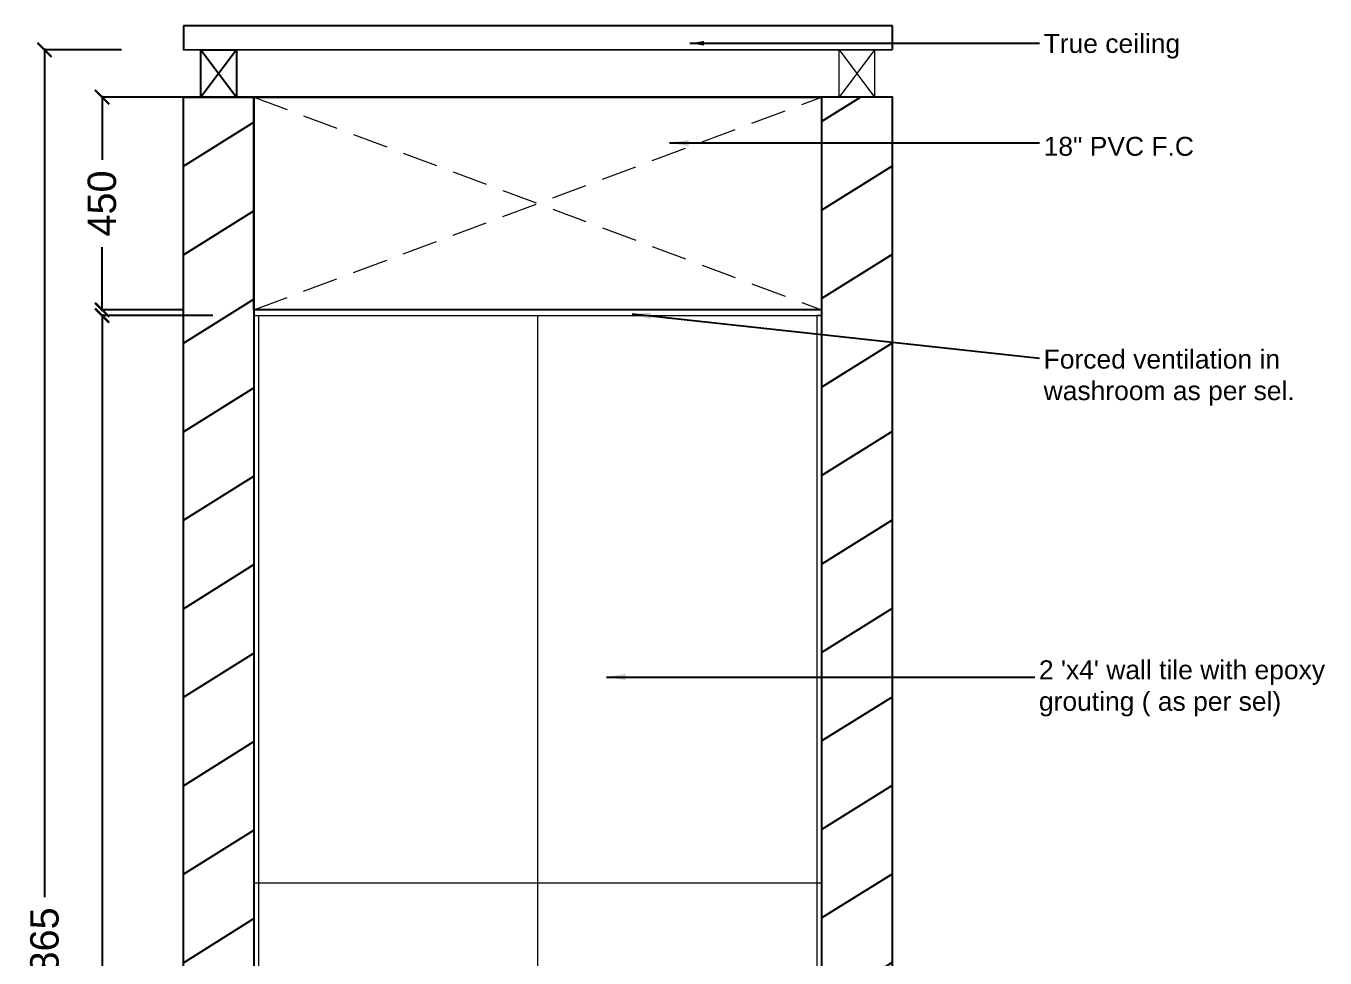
# Model space of a CAD drawing. Header units: millimetres. Extents: x 1464389 to 1998638, y -29162 to 256806.
# Drawn here: x 1952161 to 1954909, y 189917 to 191889 of the extents above; entities that cross this region are included whole.
import ezdxf

# ---------------------------------------------------------------- set-up
doc = ezdxf.new("R2010")
doc.units = ezdxf.units.MM
doc.header["$LTSCALE"] = 15
doc.header["$PDMODE"] = 35
doc.linetypes.add('DASHED2', pattern=[0.375, 0.25, -0.125])
doc.layers.get('0').update_dxf_attribs({"lineweight": 5})
doc.layers.add('dimension', color=1, linetype='Continuous', lineweight=25)
doc.layers.add('false ceiling', color=124, linetype='Continuous', lineweight=9)
doc.layers.add('Furnitures', color=7, linetype='Continuous', lineweight=25, true_color=0x753b00)
for name, color, linetype in [('Layer 1', 7, 'Continuous'), ('NEW WALL', 5, 'Continuous'), ('Text', 250, 'Continuous')]:
    doc.layers.add(name, color=color, linetype=linetype)
doc.styles.add('ARIAL', font='arial.ttf')
doc.dimstyles.new('SC-25', dxfattribs={"dimtxt": 60, "dimasz": 30, "dimexe": 0, "dimexo": 0, "dimgap": 25, "dimtad": 0, "dimdec": 0, "dimzin": 0, "dimdsep": 46, "dimtxsty": 'ARIAL', "dimblk": 'ARCHTICK', "dimcen": 0.09, "dimdle": 3, "dimclrd": 251, "dimclre": 251, "dimclrt": 1, "dimadec": 0, "dimazin": 0, "dimtfac": 1, "dimtdec": 0, "dimtofl": 0, "dimtmove": 0, "dimatfit": 2, "dimfxl": 100, "dimtolj": 1, "dimtzin": 0, "dimarcsym": 0})

# ---------------------------------------------------------------- blocks, each defined once
blk = doc.blocks.new('_ArchTick')
at = {"color": 0, "linetype": 'ByBlock', "const_width": 0.15}
blk.add_lwpolyline([(-0.5, -0.5), (0.5, 0.5)], dxfattribs=at)
blk = doc.blocks.new('*D2888')
at = {"layer": 'Defpoints', "color": 0, "ltscale": 0.25, "transparency": 16777216}
for p in [(1952200.6, 191838.2), (1952363.6, 191838.2), (1952363.6, 188023.7)]:
    blk.add_point(p, dxfattribs=at)
at = {"layer": 'dimension', "color": 251, "lineweight": -2, "ltscale": 0.25, "transparency": 16777216}
for p, q in [((1952200.6, 191841.2), (1952200.6, 190045.8)), ((1952363.6, 191838.2), (1952200.6, 191838.2)), ((1952200.6, 188020.7), (1952200.6, 189816.2)), ((1952363.6, 188023.7), (1952200.6, 188023.7))]:
    blk.add_line(p, q, dxfattribs=at)
at = {"layer": 'dimension', "color": 251, "lineweight": -2, "ltscale": 0.25, "transparency": 16777216, "xscale": 30, "yscale": 30, "zscale": 30}
for p, rotation in [((1952200.6, 191838.2), 90), ((1952200.6, 188023.7), 270)]:
    blk.add_blockref('_ArchTick', p, dxfattribs=dict(at, rotation=rotation))
at = {"layer": 'dimension', "color": 1, "ltscale": 0.25, "transparency": 16777216, "insert": (1952200.6, 189931), "char_height": 60, "attachment_point": 5, "rotation": 90, "style": 'ARIAL'}
blk.add_mtext('\\A1;3865', dxfattribs=at)
blk = doc.blocks.new('*D2889')
at = {"layer": 'Defpoints', "color": 0, "ltscale": 0.25, "transparency": 16777216}
for p in [(1952556.2, 191276.2), (1952322.1, 188023.7), (1952556.2, 188023.7)]:
    blk.add_point(p, dxfattribs=at)
at = {"layer": 'dimension', "color": 251, "lineweight": -2, "ltscale": 0.25, "transparency": 16777216}
for p, q in [((1952322.1, 191279.2), (1952322.1, 189764.8)), ((1952556.2, 191276.2), (1952322.1, 191276.2)), ((1952322.1, 188020.7), (1952322.1, 189535.2)), ((1952556.2, 188023.7), (1952322.1, 188023.7))]:
    blk.add_line(p, q, dxfattribs=at)
at = {"layer": 'dimension', "color": 251, "lineweight": -2, "ltscale": 0.25, "transparency": 16777216, "xscale": 30, "yscale": 30, "zscale": 30}
for p, rotation in [((1952322.1, 191276.2), 90), ((1952322.1, 188023.7), 270)]:
    blk.add_blockref('_ArchTick', p, dxfattribs=dict(at, rotation=rotation))
at = {"layer": 'dimension', "color": 1, "ltscale": 0.25, "transparency": 16777216, "insert": (1952322.1, 189650), "char_height": 60, "width": 179.141, "attachment_point": 5, "rotation": 90, "style": 'ARIAL'}
blk.add_mtext('\\A1;3315', dxfattribs=at)
blk = doc.blocks.new('HINGE')
at = {"color": 159, "ltscale": 0.25, "true_color": 0x22346e}
for p, q in [((1597563.1, -297517.5), (1597638.1, -297617.5)), ((1597638.1, -297517.5), (1597563.1, -297617.5))]:
    blk.add_line(p, q, dxfattribs=at)
blk.add_lwpolyline([(1597638.1, -297517.5), (1597638.1, -297617.5), (1597563.1, -297617.5), (1597563.1, -297517.5), (1597638.1, -297517.5)], dxfattribs=at)
blk = doc.blocks.new('*D2915')
at = {"layer": 'Defpoints', "color": 0, "ltscale": 0.25, "transparency": 16777216}
for p in [(1952322.1, 191738.2), (1952494.1, 191738.2), (1952494.1, 191288.2)]:
    blk.add_point(p, dxfattribs=at)
at = {"layer": 'dimension', "color": 251, "lineweight": -2, "ltscale": 0.25, "transparency": 16777216}
for p, q in [((1952322.1, 191741.2), (1952322.1, 191605.6)), ((1952494.1, 191738.2), (1952322.1, 191738.2)), ((1952322.1, 191285.2), (1952322.1, 191420.9)), ((1952494.1, 191288.2), (1952322.1, 191288.2))]:
    blk.add_line(p, q, dxfattribs=at)
at = {"layer": 'dimension', "color": 251, "lineweight": -2, "ltscale": 0.25, "transparency": 16777216, "xscale": 30, "yscale": 30, "zscale": 30}
for p, rotation in [((1952322.1, 191738.2), 90), ((1952322.1, 191288.2), 270)]:
    blk.add_blockref('_ArchTick', p, dxfattribs=dict(at, rotation=rotation))
at = {"layer": 'dimension', "color": 1, "ltscale": 0.25, "transparency": 16777216, "insert": (1952322.1, 191513.2), "char_height": 60, "attachment_point": 5, "rotation": 90, "style": 'ARIAL'}
blk.add_mtext('\\A1;450', dxfattribs=at)

msp = doc.modelspace()

# ---------------------------------------------------------------- hatches: boundary and pattern name
at = {"layer": 'Layer 1', "ltscale": 0.25}
h = msp.add_hatch(dxfattribs=at)
h.set_pattern_fill('ANSI31', color=8, scale=50, angle=167)
h.set_pattern_definition([(212, (326004.61, 478122.75), (84.124683, -134.627635), [])])
h.paths.add_polyline_path([(1952643.2, 191738.2), (1952494.1, 191738.2), (1952494.1, 188023.7), (1952643.2, 188023.7)])
h.paths.add_polyline_path([(1953993.7, 191738.2), (1953843.7, 191738.2), (1953843.7, 191288.2), (1953843.7, 188023.7), (1953993.7, 188023.7)])

# ---------------------------------------------------------------- linework, layer by layer
at = {"color": 159, "ltscale": 0.25, "true_color": 0x22346e}
for p, q in [((1953881.2, 191838.2), (1953956.2, 191738.2)), ((1953956.2, 191838.2), (1953881.2, 191738.2))]:
    msp.add_line(p, q, dxfattribs=at)
at = {"linetype": 'DASHED2', "ltscale": 20}
for p, q in [((1952643.2, 191288.2), (1953843.7, 191738.2)), ((1952643.2, 191738.2), (1953843.7, 191288.2))]:
    msp.add_line(p, q, dxfattribs=at)
at = {"color": 4, "ltscale": 0.25}
for p, q in [((1953243.8, 188033.7), (1953243.5, 191276.2)), ((1952643.2, 190076.2), (1953843.7, 190076.2))]:
    msp.add_line(p, q, dxfattribs=at)
at = {"color": 159, "ltscale": 0.25, "true_color": 0x22346e}
msp.add_lwpolyline([(1953956.2, 191838.2), (1953956.2, 191738.2), (1953881.2, 191738.2), (1953881.2, 191838.2), (1953956.2, 191838.2)], dxfattribs=at)
at = {"color": 4, "ltscale": 0.25}
for points in [[(1952643.2, 191276.2), (1952653.2, 191276.2), (1952653.2, 188033.7), (1952643.2, 188033.7)], [(1953833.7, 188033.7), (1953843.7, 188033.7), (1953843.7, 191276.2), (1953833.7, 191276.2)]]:
    msp.add_lwpolyline(points, close=True, dxfattribs=at)
at = {"layer": 'false ceiling', "linetype": 'Continuous', "ltscale": 0.25}
for p, q in [((1952643.2, 191288.2), (1953843.7, 191288.2)), ((1952643.2, 191276.2), (1953843.7, 191276.2))]:
    msp.add_line(p, q, dxfattribs=at)
at = {"layer": 'Furnitures', "ltscale": 0.25}
for p, q in [((1953993.7, 191888.7), (1952494.1, 191888.7)), ((1952494.1, 191888.7), (1952494.1, 191838.2)), ((1953993.7, 191838.7), (1953993.7, 191888.7)), ((1952494.1, 191838.2), (1953993.7, 191838.7)), ((1953993.7, 191738.2), (1952494.1, 191738.2))]:
    msp.add_line(p, q, dxfattribs=at)
at = {"layer": 'NEW WALL', "color": 5}
for points in [[(1952494.1, 191738.2), (1952643.2, 191738.2), (1952643.2, 188023.7), (1952494.1, 188023.7)], [(1953843.7, 188023.7), (1953993.7, 188023.7), (1953993.7, 191738.2), (1953843.7, 191738.2)]]:
    msp.add_lwpolyline(points, close=True, dxfattribs=at)
at = {"layer": 'NEW WALL', "ltscale": 0.25}
msp.add_lwpolyline([(1952643.2, 191738.2), (1953843.7, 191738.2), (1953843.7, 191288.2), (1952643.2, 191288.2)], close=True, dxfattribs=at)

# ---------------------------------------------------------------- block references
at = {"layer": 'Furnitures'}
msp.add_blockref('HINGE', (354968.1, 489355.7), dxfattribs=at)

# ---------------------------------------------------------------- texts
at = {"layer": 'Text', "color": 9, "ltscale": 0.25, "true_color": 0xc7c8ca, "char_height": 40, "attachment_point": 7, "style": 'ARIAL'}
for s, insert in [('True ceiling', (1954313.6, 191819.7)), ('18" PVC F.C', (1954313.6, 191613.6)), ('Forced ventilation in washroom as per sel.', (1954313.6, 191085.2)), ("2 'x4' wall tile with epoxy grouting ( as per sel)", (1954303.6, 190428.1))]:
    msp.add_mtext_dynamic_manual_height_columns(s, width=713.093, gutter_width=250, heights=[0], dxfattribs=dict(at, insert=insert))

# ---------------------------------------------------------------- dimensions: what is measured, and where the dimension line sits
at = {"layer": 'dimension', "ltscale": 0.25}
for base, p1, p2, text, picture, middle in [((1952200.6, 191838.2), (1952363.6, 188023.7), (1952363.6, 191838.2), '3865', '*D2888', (1952200.6, 189931)), ((1952322.1, 188023.7), (1952556.2, 191276.2), (1952556.2, 188023.7), '3315', '*D2889', (1952322.1, 189650))]:
    dim = msp.add_linear_dim(base=base, p1=p1, p2=p2, angle=90, text=text, dimstyle='SC-25', override={"dimfxl": 15}, dxfattribs=at)
    dim.commit()
    dim.dimension.update_dxf_attribs({"geometry": picture, "text_midpoint": middle})
dim = msp.add_linear_dim(base=(1952322.1, 191738.2), p1=(1952494.1, 191288.2), p2=(1952494.1, 191738.2), angle=90, dimstyle='SC-25', override={"dimfxl": 15}, dxfattribs=at)
dim.commit()
dim.dimension.update_dxf_attribs({"geometry": '*D2915', "text_midpoint": (1952322.1, 191513.2)})

# ---------------------------------------------------------------- leaders
at = {"ltscale": 0.25}
for points, override in [([(1953565.5, 191852.2), (1954304.6, 191852.2)], {"dimgap": 25, "dimtad": 0, "dimfxl": 15}), ([(1953522.5, 191641.3), (1954304.6, 191641.3)], {"dimasz": 40, "dimgap": 25, "dimtad": 0, "dimfxl": 15}), ([(1953443, 191279.7), (1954304.6, 191186.1)], {"dimasz": 40, "dimgap": 25, "dimtad": 0, "dimfxl": 15}), ([(1953389.3, 190511.5), (1954294.6, 190511.5)], {"dimasz": 40, "dimfxl": 15})]:
    msp.add_leader(points, dimstyle='SC-25', override=override, dxfattribs=at)

doc.saveas('drawing.dxf')
